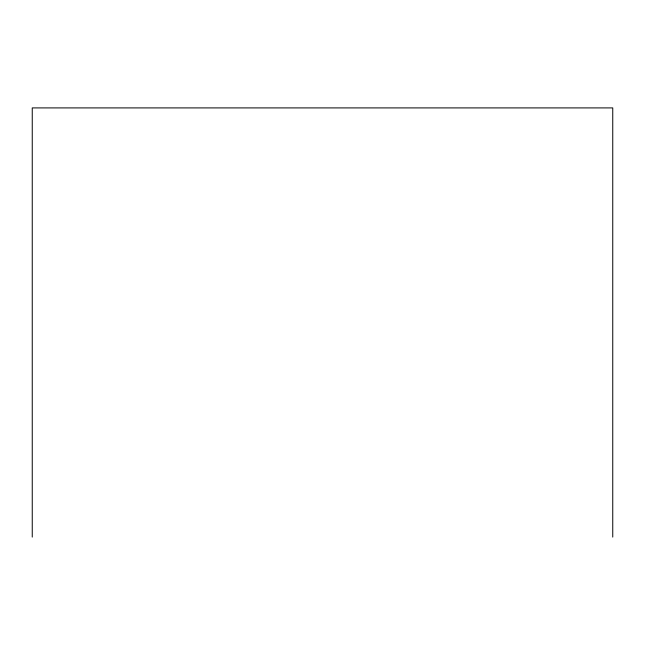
<?xml version="1.0" encoding="UTF-8"?>
<svg xmlns="http://www.w3.org/2000/svg" width="645" height="645" viewBox="0 0 645 645"><rect width="100%" height="100%" fill="white"/><g stroke="black" fill="none" stroke-linecap="round" stroke-linejoin="round"><path stroke-width="0.97" d="M612.75 537.091L612.75 107.909L32.25 107.909L32.25 537.091"/></g></svg>
